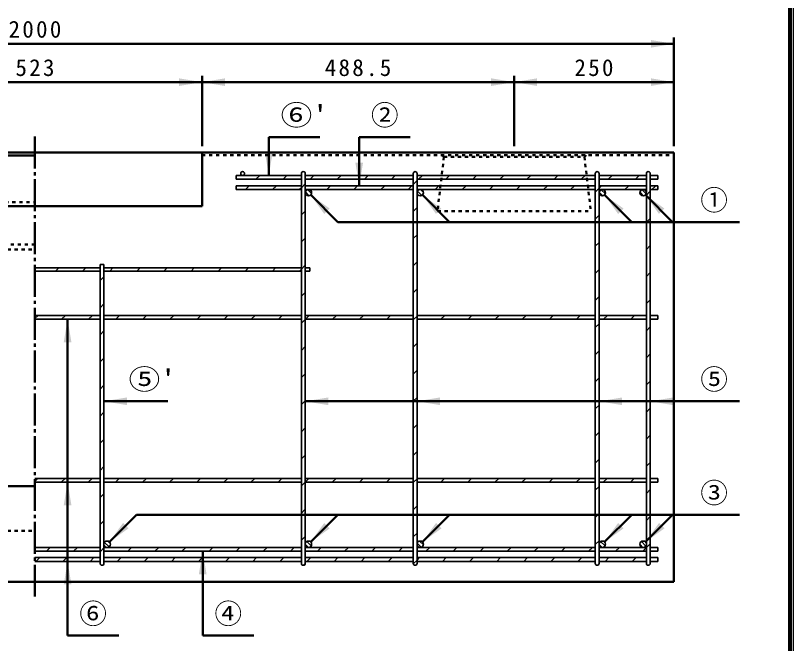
# Model space of a CAD drawing. Units: millimetres, scale not verified. Extents: x 100 to 4105, y 100 to 2870.
# Drawn here: x 2887 to 4105, y 791 to 1773 of the extents above; entities that cross this region are included whole.
import ezdxf
from ezdxf.enums import TextEntityAlignment as Align

# ---------------------------------------------------------------- set-up
doc = ezdxf.new("R2010")
doc.units = ezdxf.units.MM
doc.header["$LTSCALE"] = 5
doc.linetypes.add('USER1', pattern=[2.2, 1, -1.2])
doc.linetypes.add('USER3', pattern=[13.4, 10, -1.2, 1, -1.2])
doc.layers.add('V-nasSTD', color=7, linetype='Continuous', lineweight=50)
doc.styles.add('ＭＳ ゴシック', font='')
doc.styles.get('ＭＳ ゴシック').set_extended_font_data('MS Gothic')

msp = doc.modelspace()

# ---------------------------------------------------------------- hatches: boundary and pattern name
at = {"layer": 'V-nasSTD'}
for points in [[(3881.814, 1722.963), (3917.814, 1728.963), (3881.814, 1734.963)], [(3143.314, 1662.963), (3179.314, 1668.963), (3143.314, 1674.963)], [(3215.314, 1674.963), (3179.314, 1668.963), (3215.314, 1662.963)], [(3631.814, 1662.963), (3667.814, 1668.963), (3631.814, 1674.963)], [(3703.814, 1674.963), (3667.814, 1668.963), (3703.814, 1662.963)], [(3881.814, 1662.963), (3917.814, 1668.963), (3881.814, 1674.963)], [(3289.814, 1558.963), (3283.814, 1522.963), (3277.814, 1558.963)], [(3431.314, 1542.963), (3425.314, 1506.963), (3419.314, 1542.963)], [(3370.562, 1462.729), (3349.349, 1492.427), (3379.048, 1471.214)], [(3545.562, 1462.729), (3524.349, 1492.427), (3554.048, 1471.214)], [(3830.562, 1462.729), (3809.349, 1492.427), (3839.048, 1471.214)], [(3894.562, 1462.729), (3873.349, 1492.427), (3903.048, 1471.214)], [(2974.814, 1261.963), (2968.814, 1297.963), (2962.814, 1261.963)], [(3061.814, 1175.611), (3025.814, 1169.611), (3061.814, 1163.611)], [(3376.814, 1175.611), (3340.814, 1169.611), (3376.814, 1163.611)], [(3551.814, 1175.611), (3515.814, 1169.611), (3551.814, 1163.611)], [(3836.814, 1175.611), (3800.814, 1169.611), (3836.814, 1163.611)], [(3916.814, 1175.611), (3880.814, 1169.611), (3916.814, 1163.611)], [(2974.814, 1006.963), (2968.814, 1042.963), (2962.814, 1006.963)], [(3055.562, 979.197), (3034.349, 949.498), (3064.048, 970.712)], [(3370.562, 979.197), (3349.349, 949.498), (3379.048, 970.712)], [(3545.562, 979.197), (3524.349, 949.498), (3554.048, 970.712)], [(3830.562, 979.197), (3809.349, 949.498), (3839.048, 970.712)], [(3894.562, 979.197), (3873.349, 949.498), (3903.048, 970.712)], [(3186.314, 898.963), (3180.314, 934.963), (3174.314, 898.963)], [(2974.814, 882.963), (2968.814, 918.963), (2962.814, 882.963)]]:
    msp.add_hatch(color=256, dxfattribs=at).paths.add_polyline_path(points)

# ---------------------------------------------------------------- linework, layer by layer
at = {"layer": 'V-nasSTD', "lineweight": 100}
msp.add_line((4100, 105), (4100, 2865), dxfattribs=at)
at = {"layer": 'V-nasSTD'}
for p, q in [((3917.814, 1568.963), (3917.814, 1738.963)), ((1917.814, 1728.963), (3917.814, 1728.963)), ((2656.314, 1668.963), (3179.314, 1668.963)), ((3179.314, 1568.963), (3179.314, 1678.963)), ((3179.314, 1668.963), (3667.814, 1668.963)), ((3667.814, 1568.963), (3667.814, 1678.963)), ((3667.814, 1668.963), (3917.814, 1668.963)), ((3283.814, 1582.963), (3283.814, 1522.963)), ((3283.814, 1582.963), (3363.814, 1582.963)), ((3425.314, 1582.963), (3425.314, 1506.963)), ((3425.314, 1582.963), (3505.314, 1582.963)), ((1917.814, 1558.963), (3917.814, 1558.963)), ((2656.314, 1558.963), (3179.314, 1558.963)), ((3179.314, 1558.963), (3179.314, 1474.963)), ((3917.814, 1558.963), (3917.814, 886.963)), ((1917.814, 1553.963), (2917.814, 1553.963)), ((2656.314, 1553.963), (2917.814, 1553.963)), ((3391.776, 1450.001), (3349.349, 1492.427)), ((3566.776, 1450.001), (3524.349, 1492.427)), ((3851.776, 1450.001), (3809.349, 1492.427)), ((3915.776, 1450.001), (3873.349, 1492.427)), ((2656.314, 1474.963), (3179.314, 1474.963)), ((4020.814, 1450.001), (3391.776, 1450.001)), ((2968.814, 802.963), (2968.814, 1297.963)), ((3125.814, 1169.611), (3025.814, 1169.611)), ((4020.814, 1169.611), (3340.814, 1169.611)), ((2037.814, 1036.963), (2917.814, 1036.963)), ((3076.776, 991.925), (3034.349, 949.498)), ((4020.814, 991.925), (3076.776, 991.925)), ((3391.776, 991.925), (3349.349, 949.498)), ((3566.776, 991.925), (3524.349, 949.498)), ((3851.776, 991.925), (3809.349, 949.498)), ((3915.776, 991.925), (3873.349, 949.498)), ((3180.314, 802.963), (3180.314, 934.963)), ((1917.814, 886.963), (3917.814, 886.963)), ((2968.814, 802.963), (3048.814, 802.963)), ((3180.314, 802.963), (3260.314, 802.963))]:
    msp.add_line(p, q, dxfattribs=at)
at = {"layer": 'V-nasSTD', "linetype": 'USER3'}
msp.add_line((2917.814, 1583.963), (2917.814, 861.963), dxfattribs=at)
at = {"layer": 'V-nasSTD', "linetype": 'USER1'}
for p, q in [((3179.314, 1554.963), (3917.814, 1554.963)), ((3557.814, 1551.963), (3547.814, 1466.963)), ((3557.814, 1551.963), (3554.814, 1554.963)), ((3557.814, 1551.963), (3777.814, 1551.963)), ((3777.814, 1551.963), (3780.814, 1554.963)), ((3777.814, 1551.963), (3787.814, 1466.963)), ((2662.314, 1480.963), (2917.814, 1480.963)), ((3547.814, 1466.963), (3787.814, 1466.963)), ((2917.814, 1414.851), (2667.573, 1414.851)), ((1917.814, 1406.963), (2917.814, 1406.963)), ((1917.814, 966.963), (2917.814, 966.963))]:
    msp.add_line(p, q, dxfattribs=at)
at = {"layer": 'V-nasSTD', "lineweight": 35}
for p, q in [((3232.814, 1522.963), (3334.814, 1522.963)), ((3232.814, 1522.963), (3232.814, 1516.963)), ((3263.658, 1516.963), (3269.658, 1522.963)), ((3306.084, 1516.963), (3312.084, 1522.963)), ((3334.814, 1525.963), (3334.814, 915.963)), ((3340.814, 1525.963), (3340.814, 915.963)), ((3340.814, 1522.963), (3509.814, 1522.963)), ((3348.511, 1516.963), (3354.511, 1522.963)), ((3390.937, 1516.963), (3396.937, 1522.963)), ((3433.364, 1516.963), (3439.364, 1522.963)), ((3475.79, 1516.963), (3481.79, 1522.963)), ((3509.814, 1525.963), (3509.814, 915.963)), ((3515.814, 1525.963), (3515.814, 915.963)), ((3515.814, 1522.963), (3794.814, 1522.963)), ((3524.216, 1522.963), (3518.216, 1516.963)), ((3566.643, 1522.963), (3560.643, 1516.963)), ((3603.069, 1516.963), (3609.069, 1522.963)), ((3645.496, 1516.963), (3651.496, 1522.963)), ((3687.922, 1516.963), (3693.922, 1522.963)), ((3730.348, 1516.963), (3736.348, 1522.963)), ((3772.775, 1516.963), (3778.775, 1522.963)), ((3794.814, 1525.963), (3794.814, 915.963)), ((3800.814, 1525.963), (3800.814, 915.963)), ((3800.814, 1522.963), (3874.814, 1522.963)), ((3815.201, 1516.963), (3821.201, 1522.963)), ((3857.628, 1516.963), (3863.628, 1522.963)), ((3874.814, 1525.963), (3874.814, 915.963)), ((3880.814, 1525.963), (3880.814, 915.963)), ((3880.814, 1522.963), (3892.814, 1522.963)), ((3892.814, 1522.963), (3892.814, 1516.963)), ((3232.814, 1516.963), (3334.814, 1516.963)), ((3340.814, 1516.963), (3509.814, 1516.963)), ((3515.814, 1515.06), (3509.814, 1509.06)), ((3515.814, 1516.963), (3794.814, 1516.963)), ((3800.814, 1516.963), (3874.814, 1516.963)), ((3880.814, 1516.963), (3892.814, 1516.963)), ((3232.814, 1506.963), (3334.814, 1506.963)), ((3232.814, 1506.963), (3232.814, 1500.963)), ((3232.814, 1500.963), (3334.814, 1500.963)), ((3253.158, 1506.963), (3247.158, 1500.963)), ((3289.584, 1500.963), (3295.584, 1506.963)), ((3332.011, 1500.963), (3334.814, 1503.766)), ((3340.814, 1509.766), (3334.814, 1503.766)), ((3340.814, 1506.963), (3509.814, 1506.963)), ((3509.814, 1500.963), (3340.814, 1500.963)), ((3344.568, 1500.805), (3350.656, 1494.717)), ((3374.437, 1500.963), (3380.437, 1506.963)), ((3416.864, 1500.963), (3422.864, 1506.963)), ((3459.29, 1500.963), (3465.29, 1506.963)), ((3501.716, 1500.963), (3507.716, 1506.963)), ((3515.814, 1506.963), (3794.814, 1506.963)), ((3794.814, 1500.963), (3515.814, 1500.963)), ((3516.533, 1498.546), (3523.397, 1491.682)), ((3521.202, 1500.948), (3525.799, 1496.351)), ((3544.143, 1500.963), (3550.143, 1506.963)), ((3586.569, 1500.963), (3592.569, 1506.963)), ((3628.996, 1500.963), (3634.996, 1506.963)), ((3671.422, 1500.963), (3677.422, 1506.963)), ((3713.848, 1500.963), (3719.848, 1506.963)), ((3756.275, 1500.963), (3762.275, 1506.963)), ((3800.814, 1503.075), (3794.814, 1497.075)), ((3874.814, 1506.963), (3800.814, 1506.963)), ((3804.701, 1506.963), (3800.814, 1503.075)), ((3874.814, 1500.963), (3800.814, 1500.963)), ((3804.273, 1500.72), (3810.57, 1494.422)), ((3841.128, 1500.963), (3847.128, 1506.963)), ((3868.007, 1500.625), (3874.476, 1494.156)), ((3880.814, 1498.223), (3874.814, 1492.223)), ((3880.814, 1506.963), (3892.814, 1506.963)), ((3880.814, 1500.963), (3892.814, 1500.963)), ((3883.554, 1500.963), (3889.554, 1506.963)), ((3892.814, 1506.963), (3892.814, 1500.963)), ((3340.997, 1497.305), (3347.155, 1491.146)), ((3800.922, 1496.999), (3806.85, 1491.071)), ((3864.867, 1496.694), (3870.544, 1491.017)), ((3340.814, 1467.339), (3334.814, 1461.339)), ((3515.814, 1472.634), (3509.814, 1466.634)), ((3800.814, 1460.649), (3794.814, 1454.649)), ((3880.814, 1455.796), (3874.814, 1449.796)), ((3340.814, 1424.913), (3334.814, 1418.913)), ((3515.814, 1430.207), (3509.814, 1424.207)), ((3800.814, 1418.223), (3794.814, 1412.223)), ((3880.814, 1413.37), (3874.814, 1407.37)), ((2917.814, 1378.463), (3019.814, 1378.463)), ((2949.952, 1373.463), (2954.952, 1378.463)), ((2992.379, 1373.463), (2997.379, 1378.463)), ((3019.814, 1383.463), (3019.814, 915.963)), ((3019.814, 1383.463), (3025.814, 1383.463)), ((3025.814, 1383.463), (3025.814, 915.963)), ((3025.814, 1378.463), (3334.814, 1378.463)), ((3039.805, 1378.463), (3034.805, 1373.463)), ((3077.231, 1373.463), (3082.231, 1378.463)), ((3119.658, 1373.463), (3124.658, 1378.463)), ((3162.084, 1373.463), (3167.084, 1378.463)), ((3204.511, 1373.463), (3209.511, 1378.463)), ((3246.937, 1373.463), (3251.937, 1378.463)), ((3289.364, 1373.463), (3294.364, 1378.463)), ((3331.79, 1373.463), (3334.814, 1376.487)), ((3340.814, 1382.487), (3334.814, 1376.487)), ((3340.814, 1378.463), (3347.814, 1378.463)), ((3347.814, 1378.463), (3347.814, 1373.463)), ((3515.814, 1387.781), (3509.814, 1381.781)), ((2917.814, 1373.463), (3019.814, 1373.463)), ((3025.814, 1364.471), (3019.814, 1358.471)), ((3025.814, 1373.463), (3334.814, 1373.463)), ((3340.814, 1373.463), (3347.814, 1373.463)), ((3800.814, 1375.796), (3794.814, 1369.796)), ((3880.814, 1370.943), (3874.814, 1364.943)), ((3340.814, 1340.06), (3334.814, 1334.06)), ((3515.814, 1345.355), (3509.814, 1339.355)), ((3800.814, 1333.37), (3794.814, 1327.37)), ((3880.814, 1328.517), (3874.814, 1322.517)), ((3025.814, 1322.045), (3019.814, 1316.045)), ((2917.814, 1303.963), (3019.814, 1303.963)), ((2917.814, 1298.898), (2922.879, 1303.963)), ((2959.305, 1297.963), (2965.305, 1303.963)), ((3001.731, 1297.963), (3007.731, 1303.963)), ((3025.814, 1303.963), (3334.814, 1303.963)), ((3044.158, 1297.963), (3050.158, 1303.963)), ((3086.584, 1297.963), (3092.584, 1303.963)), ((3129.011, 1297.963), (3135.011, 1303.963)), ((3171.437, 1297.963), (3177.437, 1303.963)), ((3213.864, 1297.963), (3219.864, 1303.963)), ((3256.29, 1297.963), (3262.29, 1303.963)), ((3298.716, 1297.963), (3304.716, 1303.963)), ((3340.814, 1303.963), (3509.814, 1303.963)), ((3347.143, 1303.963), (3341.143, 1297.963)), ((3383.569, 1297.963), (3389.569, 1303.963)), ((3425.996, 1297.963), (3431.996, 1303.963)), ((3468.422, 1297.963), (3474.422, 1303.963)), ((3515.814, 1302.928), (3509.814, 1296.928)), ((3515.814, 1303.963), (3794.814, 1303.963)), ((3516.848, 1303.963), (3515.814, 1302.928)), ((3559.275, 1303.963), (3553.275, 1297.963)), ((3601.701, 1303.963), (3595.701, 1297.963)), ((3638.128, 1297.963), (3644.128, 1303.963)), ((3680.554, 1297.963), (3686.554, 1303.963)), ((3722.98, 1297.963), (3728.98, 1303.963)), ((3765.407, 1297.963), (3771.407, 1303.963)), ((3800.814, 1303.963), (3874.814, 1303.963)), ((3807.833, 1297.963), (3813.833, 1303.963)), ((3850.26, 1297.963), (3856.26, 1303.963)), ((3880.814, 1303.963), (3892.814, 1303.963)), ((3892.814, 1303.963), (3892.814, 1297.963)), ((2917.814, 1297.963), (3019.814, 1297.963)), ((3025.814, 1297.963), (3334.814, 1297.963)), ((3340.814, 1297.634), (3334.814, 1291.634)), ((3340.814, 1297.963), (3509.814, 1297.963)), ((3515.814, 1297.963), (3794.814, 1297.963)), ((3800.814, 1290.943), (3794.814, 1284.943)), ((3800.814, 1297.963), (3874.814, 1297.963)), ((3880.814, 1297.963), (3892.814, 1297.963)), ((3892.686, 1297.963), (3892.814, 1298.09)), ((3025.814, 1279.619), (3019.814, 1273.619)), ((3880.814, 1286.09), (3874.814, 1280.09)), ((3340.814, 1255.207), (3334.814, 1249.207)), ((3515.814, 1260.502), (3509.814, 1254.502)), ((3800.814, 1248.517), (3794.814, 1242.517)), ((3880.814, 1243.664), (3874.814, 1237.664)), ((3025.814, 1237.192), (3019.814, 1231.192)), ((3515.814, 1218.075), (3509.814, 1212.075)), ((3340.814, 1212.781), (3334.814, 1206.781)), ((3800.814, 1206.09), (3794.814, 1200.09)), ((3025.814, 1194.766), (3019.814, 1188.766)), ((3874.814, 1195.238), (3880.814, 1201.238)), ((3340.814, 1170.355), (3334.814, 1164.355)), ((3515.814, 1175.649), (3509.814, 1169.649)), ((3794.814, 1157.664), (3800.814, 1163.664)), ((3874.814, 1152.811), (3880.814, 1158.811)), ((3025.814, 1152.339), (3019.814, 1146.339)), ((3515.814, 1133.223), (3509.814, 1127.223)), ((3340.814, 1127.928), (3334.814, 1121.928)), ((3794.814, 1115.238), (3800.814, 1121.238)), ((3025.814, 1109.913), (3019.814, 1103.913)), ((3874.814, 1110.385), (3880.814, 1116.385)), ((3340.814, 1085.502), (3334.814, 1079.502)), ((3515.814, 1090.796), (3509.814, 1084.796)), ((3794.814, 1072.811), (3800.814, 1078.811)), ((3874.814, 1067.958), (3880.814, 1073.958)), ((3025.814, 1067.487), (3019.814, 1061.487)), ((2917.814, 1048.963), (3019.814, 1048.963)), ((2917.814, 1044.339), (2922.437, 1048.963)), ((2958.864, 1042.963), (2964.864, 1048.963)), ((3001.29, 1042.963), (3007.29, 1048.963)), ((3025.814, 1048.963), (3334.814, 1048.963)), ((3043.716, 1042.963), (3049.716, 1048.963)), ((3086.143, 1042.963), (3092.143, 1048.963)), ((3128.569, 1042.963), (3134.569, 1048.963)), ((3170.996, 1042.963), (3176.996, 1048.963)), ((3213.422, 1042.963), (3219.422, 1048.963)), ((3255.848, 1042.963), (3261.848, 1048.963)), ((3298.275, 1042.963), (3304.275, 1048.963)), ((3340.814, 1048.963), (3509.814, 1048.963)), ((3346.701, 1048.963), (3340.814, 1043.075)), ((3389.128, 1048.963), (3383.128, 1042.963)), ((3425.554, 1042.963), (3431.554, 1048.963)), ((3467.98, 1042.963), (3473.98, 1048.963)), ((3515.814, 1048.37), (3509.814, 1042.37)), ((3515.814, 1048.963), (3794.814, 1048.963)), ((3515.814, 1048.37), (3516.407, 1048.963)), ((3552.833, 1042.963), (3558.833, 1048.963)), ((3595.26, 1042.963), (3601.26, 1048.963)), ((3637.686, 1042.963), (3643.686, 1048.963)), ((3680.112, 1042.963), (3686.112, 1048.963)), ((3722.539, 1042.963), (3728.539, 1048.963)), ((3764.965, 1042.963), (3770.965, 1048.963)), ((3800.814, 1048.963), (3874.814, 1048.963)), ((3807.392, 1042.963), (3813.392, 1048.963)), ((3849.818, 1042.963), (3855.818, 1048.963)), ((3880.814, 1048.963), (3892.814, 1048.963)), ((3892.814, 1048.963), (3892.814, 1042.963)), ((2917.814, 1042.963), (3019.814, 1042.963)), ((3025.814, 1042.963), (3334.814, 1042.963)), ((3340.814, 1043.075), (3334.814, 1037.075)), ((3340.814, 1042.963), (3509.814, 1042.963)), ((3515.814, 1042.963), (3794.814, 1042.963)), ((3794.814, 1030.385), (3800.814, 1036.385)), ((3800.814, 1042.963), (3874.814, 1042.963)), ((3880.814, 1042.963), (3892.814, 1042.963)), ((3892.244, 1042.963), (3892.814, 1043.532)), ((3025.814, 1025.06), (3019.814, 1019.06)), ((3874.814, 1025.532), (3880.814, 1031.532)), ((3340.814, 1000.649), (3334.814, 994.649)), ((3509.814, 999.943), (3515.814, 1005.943)), ((3794.814, 987.958), (3800.814, 993.958)), ((3874.814, 983.106), (3880.814, 989.106)), ((3025.814, 982.634), (3019.814, 976.634)), ((3509.814, 957.517), (3515.814, 963.517)), ((3031.848, 950.855), (3035.705, 946.997)), ((3340.814, 958.223), (3334.814, 952.223)), ((3343.457, 950.373), (3350.223, 943.606)), ((3519.756, 950.85), (3525.701, 944.906)), ((3794.814, 945.532), (3800.814, 951.532)), ((3803.215, 950.234), (3810.085, 943.364)), ((3866.996, 950.093), (3873.944, 943.145)), ((2917.814, 940.963), (3019.814, 940.963)), ((2935.716, 934.963), (2941.716, 940.963)), ((2978.143, 934.963), (2984.143, 940.963)), ((3025.814, 940.207), (3019.814, 934.207)), ((3025.814, 940.963), (3334.814, 940.963)), ((3026.569, 940.963), (3025.814, 940.207)), ((3026.752, 948.879), (3033.73, 941.902)), ((3062.996, 934.963), (3068.996, 940.963)), ((3105.422, 934.963), (3111.422, 940.963)), ((3147.848, 934.963), (3153.848, 940.963)), ((3190.275, 934.963), (3196.275, 940.963)), ((3232.701, 934.963), (3238.701, 940.963)), ((3275.128, 934.963), (3281.128, 940.963)), ((3317.554, 934.963), (3323.554, 940.963)), ((3340.814, 945.945), (3345.796, 940.963)), ((3340.814, 940.963), (3509.814, 940.963)), ((3359.98, 934.963), (3365.98, 940.963)), ((3402.407, 934.963), (3408.407, 940.963)), ((3444.833, 934.963), (3450.833, 940.963)), ((3487.26, 934.963), (3493.26, 940.963)), ((3515.814, 940.963), (3794.814, 940.963)), ((3516.051, 947.484), (3522.335, 941.2)), ((3529.686, 934.963), (3535.686, 940.963)), ((3572.112, 934.963), (3578.112, 940.963)), ((3614.539, 934.963), (3620.539, 940.963)), ((3656.965, 934.963), (3662.965, 940.963)), ((3699.392, 934.963), (3705.392, 940.963)), ((3741.818, 934.963), (3747.818, 940.963)), ((3784.244, 934.963), (3790.244, 940.963)), ((3874.814, 940.963), (3800.814, 940.963)), ((3800.831, 945.547), (3805.398, 940.98)), ((3826.671, 934.963), (3832.671, 940.963)), ((3864.883, 945.135), (3868.986, 941.032)), ((3869.097, 934.963), (3874.814, 940.679)), ((3874.814, 940.679), (3880.814, 946.679)), ((3880.814, 940.963), (3892.814, 940.963)), ((3892.814, 940.963), (3892.814, 934.963)), ((3019.814, 934.963), (2917.814, 934.963)), ((3334.814, 934.963), (3025.814, 934.963)), ((3509.814, 934.963), (3340.814, 934.963)), ((3794.814, 934.963), (3515.814, 934.963)), ((3874.814, 934.963), (3800.814, 934.963)), ((3880.814, 934.963), (3892.814, 934.963)), ((2917.814, 924.963), (3019.814, 924.963)), ((2917.814, 918.963), (3019.814, 918.963)), ((2919.216, 918.963), (2925.216, 924.963)), ((2961.643, 918.963), (2967.643, 924.963)), ((3004.069, 918.963), (3010.069, 924.963)), ((3025.814, 924.963), (3334.814, 924.963)), ((3025.814, 918.963), (3334.814, 918.963)), ((3052.496, 924.963), (3046.496, 918.963)), ((3094.922, 924.963), (3088.922, 918.963)), ((3137.348, 924.963), (3131.348, 918.963)), ((3173.775, 918.963), (3179.775, 924.963)), ((3216.201, 918.963), (3222.201, 924.963)), ((3258.628, 918.963), (3264.628, 924.963)), ((3301.054, 918.963), (3307.054, 924.963)), ((3337.985, 912.968), (3340.809, 915.791)), ((3340.814, 924.963), (3509.814, 924.963)), ((3340.814, 918.963), (3509.814, 918.963)), ((3343.48, 918.963), (3349.48, 924.963)), ((3385.907, 918.963), (3391.907, 924.963)), ((3428.333, 918.963), (3434.333, 924.963)), ((3470.76, 918.963), (3476.76, 924.963)), ((3509.914, 915.191), (3515.814, 921.09)), ((3515.814, 924.963), (3794.814, 924.963)), ((3515.814, 921.59), (3519.186, 924.963)), ((3515.814, 918.963), (3794.814, 918.963)), ((3555.612, 918.963), (3561.612, 924.963)), ((3598.039, 918.963), (3604.039, 924.963)), ((3640.465, 918.963), (3646.465, 924.963)), ((3682.892, 918.963), (3688.892, 924.963)), ((3725.318, 918.963), (3731.318, 924.963)), ((3767.744, 918.963), (3773.744, 924.963)), ((3800.814, 924.963), (3874.814, 924.963)), ((3800.814, 918.963), (3874.814, 918.963)), ((3810.171, 918.963), (3816.171, 924.963)), ((3852.597, 918.963), (3858.597, 924.963)), ((3880.814, 924.963), (3892.814, 924.963)), ((3880.814, 918.963), (3892.814, 918.963)), ((3892.814, 924.963), (3892.814, 918.963))]:
    msp.add_line(p, q, dxfattribs=at)
at = {"layer": 'V-nasSTD', "lineweight": 13}
msp.add_lwpolyline([(100, 100), (100, 2870), (4105, 2870), (4105, 100)], close=True, dxfattribs=at)
at = {"layer": 'V-nasSTD', "lineweight": 35}
for centre, radius in [((3242.814, 1525.963), 3), ((3345.814, 1495.963), 5), ((3520.814, 1495.963), 5), ((3805.814, 1495.963), 5), ((3869.814, 1495.963), 5), ((3030.814, 945.963), 5), ((3345.814, 945.963), 5), ((3520.814, 945.963), 5), ((3805.814, 945.963), 5), ((3869.814, 945.963), 5)]:
    msp.add_circle(centre, radius, dxfattribs=at)
for centre, start, end in [((3337.814, 1525.963), 0, 180), ((3512.814, 1525.963), 0, 180), ((3797.814, 1525.963), 0, 180), ((3877.814, 1525.963), 0, 180), ((3022.814, 915.963), 180, 0), ((3337.814, 915.963), 180, 0), ((3512.814, 915.963), 180, 0), ((3797.814, 915.963), 180, 0), ((3877.814, 915.963), 180, 0)]:
    msp.add_arc(centre, 3, start, end, dxfattribs=at)

# ---------------------------------------------------------------- texts
at = {"layer": 'V-nasSTD', "style": 'ＭＳ ゴシック', "width": 1.15}
for s, p in [("⑥'", (3302.214, 1633.163)), ("⑤'", (3064.214, 1219.811))]:
    msp.add_text(s, height=31.67, dxfattribs=at).set_placement(p, align=Align.TOP_LEFT)
at = {"layer": 'V-nasSTD', "style": 'ＭＳ ゴシック'}
for s, p in [('②', (3443.714, 1633.163)), ('①', (3959.214, 1500.201)), ('⑤', (3959.214, 1219.811)), ('③', (3959.214, 1042.125)), ('⑥', (2987.214, 853.163)), ('④', (3198.714, 853.163))]:
    msp.add_text(s, height=31.67, dxfattribs=at).set_placement(p, align=Align.TOP_LEFT)
at = {"layer": 'V-nasSTD', "char_height": 26.39, "attachment_point": 1, "style": 'ＭＳ ゴシック'}
for s, insert in [('\\T1.2;2000', (2876.414, 1764.963)), ('\\T1.2;523', (2887.214, 1704.963)), ('\\T1.2;250', (3762.214, 1704.963)), ('\\T1.2;488.5', (3371.364, 1704.963))]:
    msp.add_mtext(s, dxfattribs=dict(at, insert=insert))

doc.saveas('drawing.dxf')
